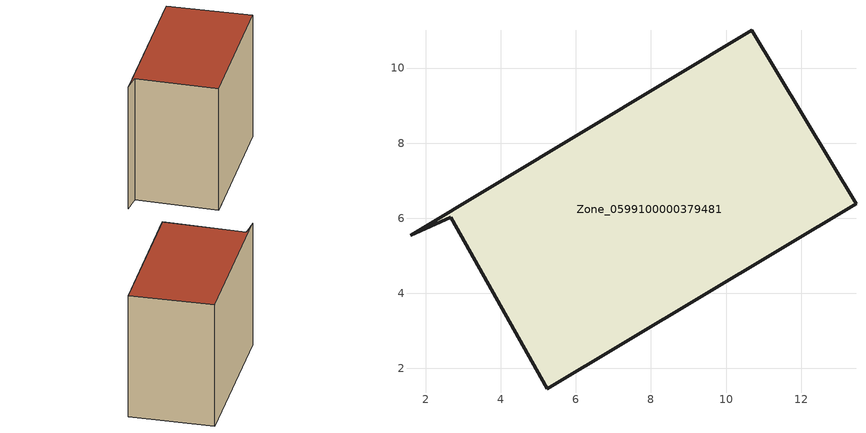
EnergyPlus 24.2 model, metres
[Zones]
Zone_0599100000379481
 floor ground (C_G): 10.69,11.01 13.46,6.39 5.23,1.45 2.67,6.03 1.59,5.55 z0
 wall outside (C_F): 13.46,6.39 10.69,11.01 1.59,5.55 2.67,6.03 5.23,1.45 13.46,6.39 z0:8.34
 roof outside (C_R): 1.59,5.55 2.67,6.03 5.23,1.45 13.46,6.39 10.69,11.01 z8.34
[BUILDING]
Pand.0599100000379481: North Axis=0; Terrain=City; Loads Convergence Tolerance Value=0.04; Temperature Convergence Tolerance Value=0.4; Solar Distribution=FullExterior; Maximum Number of Warmup Days=25; Minimum Number of Warmup Days=1
[Site:Location]
Rotterdam.The.Hague.AP_ZH_NLD Design_Conditions: Latitude=51.96; Longitude=4.45; Time Zone=1; Elevation=-4.5
[SITE:GROUNDTEMPERATURE:BUILDINGSURFACE]
18, 18, 18, 18, 18, 18, 18, 18, 18, 18, 18, 18
[MATERIAL] Thermal Absorptance=0.9; Solar Absorptance=0.7; Visible Absorptance=0.7
Name | Roughness | Thickness | Conductivity | Density | Specific Heat
G.TI.1992-2005 | MediumSmooth | 0.15 | 0.06 | 540 | 1210
F.TI.1992-2005 | Rough | 0.3 | 0.12 | 1920 | 840
R.TI.1992-2005 | MediumRough | 0.2 | 0.08 | 1500 | 1000
[CONSTRUCTION]
C_G: G.TI.1992-2005
C_F: F.TI.1992-2005
C_R: R.TI.1992-2005
[ZONE]
Zone_0599100000379481: Type=1; Multiplier=1; Ceiling Height=Autocalculate; Volume=Autocalculate; Floor Area=autocalculate; Part of Total Floor Area=Yes
[ZONEINFILTRATION:DESIGNFLOWRATE]
Infil_Zone_0599100000379481: Zone or ZoneList or Space or SpaceList=Zone_0599100000379481; Schedule=AlwaysOn; Design Flow Rate Calculation Method=Flow/Area; Flow Rate per Floor Area=0.0015; Constant Term Coefficient=1; Temperature Term Coefficient=0; Velocity Term Coefficient=0; Velocity Squared Term Coefficient=0
[HVACTEMPLATE:ZONE:IDEALLOADSAIRSYSTEM]
Zone_0599100000379481: Maximum Heating Supply Air Temperature=50; Minimum Cooling Supply Air Temperature=13; Maximum Heating Supply Air Humidity Ratio=0.0156; Minimum Cooling Supply Air Humidity Ratio=0.0077; Heating Limit=NoLimit; Cooling Limit=NoLimit; Dehumidification Control Type=ConstantSensibleHeatRatio; Cooling Sensible Heat Ratio=0.7; Dehumidification Setpoint=60; Humidification Control Type=None; Humidification Setpoint=30; Outdoor Air Method=None; Outdoor Air Flow Rate per Person=0.00944; Outdoor Air Flow Rate per Zone Floor Area=0; Outdoor Air Flow Rate per Zone=0; Demand Controlled Ventilation Type=None; Outdoor Air Economizer Type=NoEconomizer; Heat Recovery Type=None; Sensible Heat Recovery Effectiveness=0.7; Latent Heat Recovery Effectiveness=0.65
[ZONECONTROL:THERMOSTAT]
ThermostatControl_Zone_0599100000379481: Zone or ZoneList=Zone_0599100000379481; Control Type Schedule=DualSetpointControlType; Control 1=Thermostat_Zone_0599100000379481; Temperature Difference Between Cutout And Setpoint=0
[THERMOSTATSETPOINT:DUALSETPOINT]
Thermostat_Zone_0599100000379481: Heating Setpoint Temperature Schedule=HeatingSetpoint_Zone_0599100000379481; Cooling Setpoint Temperature Schedule=CoolingSetpoint_Zone_0599100000379481
[SCHEDULE:COMPACT]
HeatingSetpoint_Zone_0599100000379481: Through: 12/31, For: AllDays, Until: 24:00, 21
CoolingSetpoint_Zone_0599100000379481: Through: 12/31, For: AllDays, Until: 24:00, 24
DualSetpointControlType: Through: 12/31, For: AllDays, Until: 24:00, 4
AlwaysOn: Through: 12/31, For: AllDays, Until: 24:00, 1
